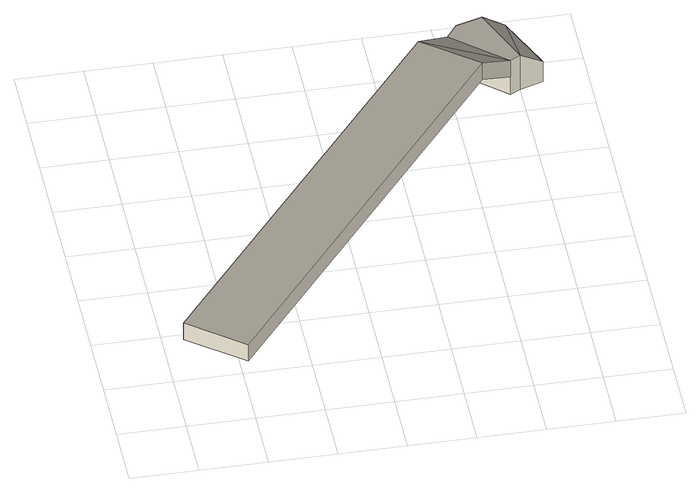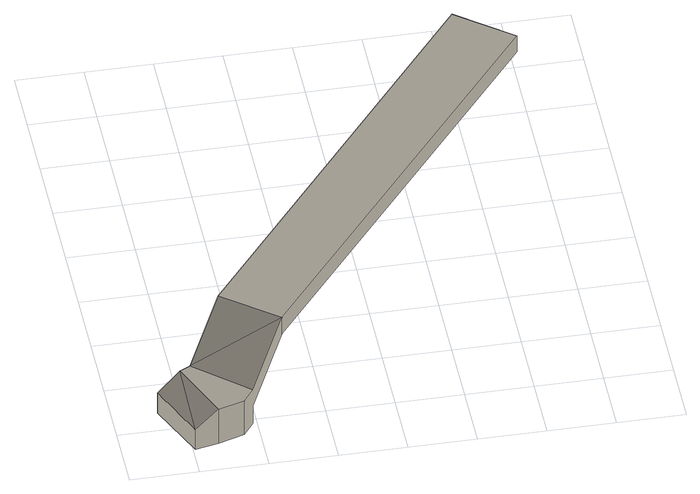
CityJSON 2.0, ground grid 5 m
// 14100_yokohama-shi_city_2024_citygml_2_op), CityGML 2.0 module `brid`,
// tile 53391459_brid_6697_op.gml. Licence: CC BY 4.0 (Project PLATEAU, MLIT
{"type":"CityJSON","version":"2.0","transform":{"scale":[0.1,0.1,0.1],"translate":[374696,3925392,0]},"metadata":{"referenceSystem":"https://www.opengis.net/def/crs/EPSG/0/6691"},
"CityObjects":{
"bridge1":{"type":"Bridge","attributes":{"class":"01","function":"07","yearOfConstruction":"0001"},"geometry":[{"type":"Solid","lod":"2","boundaries":[[[[0,1,2,3]],[[4,5,6,7]],[[3,2,5,4]],[[7,6,8,9]],[[0,10,11,12,1]],[[12,11,13,14]],[[15,11,10,16]],[[13,17,18,19,9,8,14]],[[15,16,20,21]],[[20,22,23,21]],[[23,22,18,17]],[[11,17,13]],[[15,17,11]],[[17,15,21,23]],[[7,0,4]],[[3,4,0]],[[19,10,0,7,9]],[[19,18,10]],[[16,10,18]],[[16,18,22,20]],[[6,5,2,1,12,14,8]]]],"semantics":{"surfaces":[{"type":"WallSurface"},{"type":"OuterCeilingSurface"},{"type":"OuterFloorSurface"},{"type":"GroundSurface"}],"values":[[0,0,0,0,0,0,0,0,0,0,0,1,1,1,2,2,2,2,2,2,3]]}}]}
},
"vertices":[
[300,324,37],[300,324,6],[317,330,6],[317,330,24],[298,375,24],[298,375,6],[281,371,6],[281,371,37],[261,365,6],[261,365,37],[292,320,37],[292,320,22],[292,320,6],[253,354,22],[253,354,6],[265,284,53],[265,284,68],[225,316,53],[225,316,68],[253,354,37],[46,7,68],[46,7,53],[5,39,68],[5,39,53]
]}
